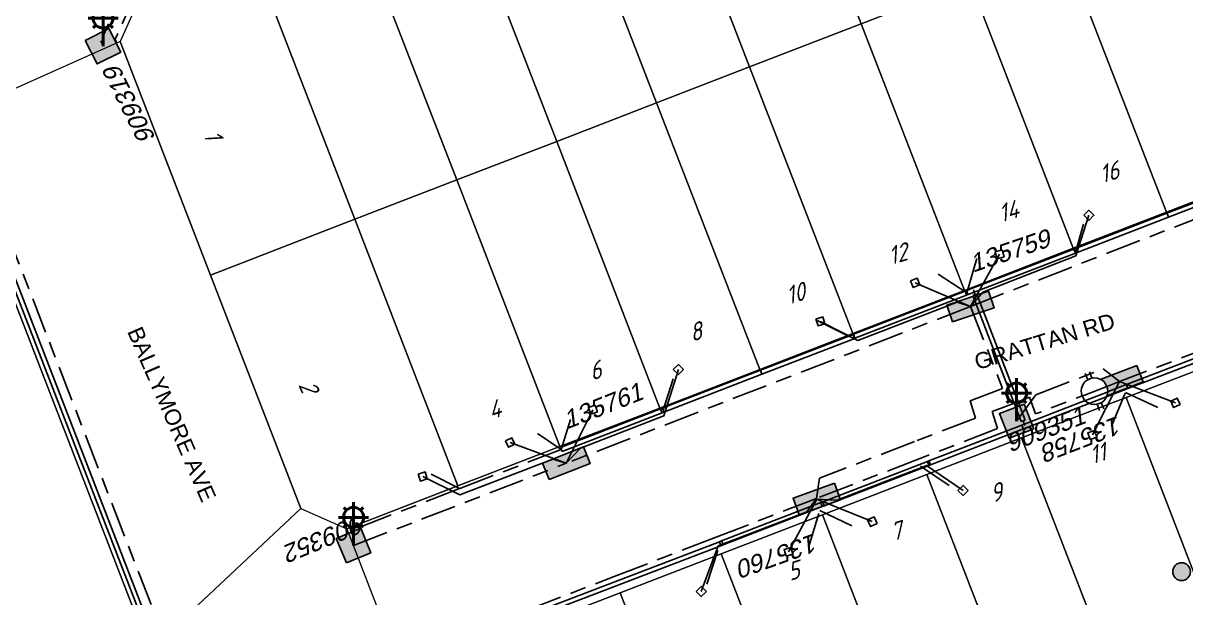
# Model space of a CAD drawing. Header units: metres. Extents: x 310412 to 311596, y 6269899 to 6270937.
# Drawn here: x 310545.1 to 310675.7, y 6270187.9 to 6270252.4 of the extents above; entities that cross this region are included whole.
import ezdxf
from ezdxf.enums import TextEntityAlignment as Align

# ---------------------------------------------------------------- set-up
doc = ezdxf.new("R2010")
doc.units = ezdxf.units.M
doc.linetypes.add('Cable Exist UG', pattern=[8.2, 4, -1.2, 1.8, -1.2])
doc.layers.get('0').update_dxf_attribs({"color": 6})
doc.layers.add('Cadastre Land Parcels_SP_EXT', color=9, linetype='Continuous', lineweight=5)
doc.layers.add('Cadastre Roads_SP_EXT', color=9, linetype='Continuous', lineweight=5)
for name, color, linetype in [('Duct_SP_EXT', 7, 'Continuous'), ('Equip_LV_EXT', 7, 'Continuous'), ('Equip_SP_SL_EXT', 7, 'Continuous'), ('Mains_LV_EXT', 7, 'Continuous'), ('Notes_HV_MISC', 7, 'Continuous'), ('Notes_LV_MISC', 7, 'Continuous'), ('Services_SP_EXT', 7, 'Continuous'), ('SupportsOH_SP_TR_HV_LV_SL_EXT', 7, 'Continuous'), ('SupportsUG_SP_LV_EXT', 7, 'Continuous'), ('SupportsUG_SP_LV_SL_EXT', 7, 'Continuous'), ('Trench_SP_EXT', 7, 'Continuous')]:
    doc.layers.add(name, color=color, linetype=linetype)
doc.styles.add('ARIAL', font='arial.ttf', dxfattribs={"height": 2})
doc.styles.add('COLUMN_LABEL', font='arial.ttf')
doc.styles.add('iecARIAL', font='arial.ttf', dxfattribs={"height": 2})
doc.styles.add('ISOCP ITALIC', font='isocp.shx', dxfattribs={"oblique": 20})
doc.styles.add('POLE_LABEL', font='arial.ttf')
doc.styles.get("Standard").update_dxf_attribs({"font": 'arial.ttf'})

# ---------------------------------------------------------------- blocks, each defined once
blk = doc.blocks.new('COLUMN_EXT')
blk.add_hatch(color=256).paths.add_polyline_path([(-1.49, 1.48), (-1.49, -1.49), (1.48, -1.49), (1.48, 1.48)])
blk.add_lwpolyline([(-1.49, -1.49), (1.48, -1.49), (1.48, 1.48), (-1.49, 1.48)], close=True)
at = {"style": 'COLUMN_LABEL', "oblique": 15, "flags": 8}
blk.add_attdef('ASSET_NUM', text='', height=2, rotation=180, dxfattribs=at).set_placement((2, 2), align=Align.MIDDLE_LEFT)
at = {"flags": 9}
for tag, style, p in [('STRUCTURE_PLANT_NUMBER', 'POLE_LABEL', (1.81, 0.03)), ('STREET_CODE', 'COLUMN_LABEL', (1.81, -0.2))]:
    blk.add_attdef(tag, text='', height=0.2, dxfattribs=dict(at, style=style)).set_placement(p, align=Align.MIDDLE_LEFT)
for tag, p in [('COLUMN_TYPE', (1.81, -0.4)), ('OWNED_BY', (1.81, -0.6)), ('STATE', (1.81, -0.8)), ('USAGE', (1.81, -1)), ('LEGEND', (1.81, -1.2)), ('LOCATION', (1.81, -1.4)), ('STREETNAME', (1.81, -1.6)), ('SUBURB', (1.81, -1.8)), ('NOTES', (1.81, -2))]:
    blk.add_attdef(tag, text='', height=0.2, dxfattribs=at).set_placement(p, align=Align.MIDDLE_LEFT)
at = {"flags": 1}
blk.add_attdef('Z', (1.81, -2.35), '', height=0.2, dxfattribs=at)
blk = doc.blocks.new('PILLAR_EXT')
blk.add_hatch(color=256).paths.add_polyline_path([(-2.475, 0.99), (-2.475, -0.99), (2.475, -0.99), (2.475, 0.99)])
blk.add_lwpolyline([(-2.475, -0.99), (2.475, -0.99), (2.475, 0.99), (-2.475, 0.99)], close=True)
at = {"style": 'ARIAL', "oblique": 15, "flags": 8}
blk.add_attdef('ASSET_NUM', (1.5, 3.5), '', height=2, dxfattribs=at)
for tag, p, flags in [('OWNED_BY', (0, -0.2), 9), ('STATE', (0, -0.4), 9), ('SUPPORT_TYPE', (0, -0.6), 9), ('USAGE', (0, -0.8), 9), ('LEGEND', (0, -1), 9), ('LOCATION', (0, -1.2), 9), ('NOTES', (0, -1.4), 9), ('STREETNAME', (0, -1.8), 9), ('SUBURB', (0, -2), 1), ('PARENT', (0, -1.6), 9)]:
    blk.add_attdef(tag, p, '', height=0.2, dxfattribs=dict(flags=flags))
blk = doc.blocks.new('SL_LANTERN_EXT')
at = {"lineweight": 40}
for p, q in [((-1.46, 5.68), (-1.06, 5.28)), ((0, 1.97), (0, 6.47)), ((1.46, 5.68), (1.06, 5.28)), ((-2.25, 4.22), (2.25, 4.22)), ((-1.46, 2.76), (-1.06, 3.16)), ((0, 0), (0, 2.72)), ((1.46, 2.76), (1.06, 3.16))]:
    blk.add_line(p, q, dxfattribs=at)
blk.add_circle((0, 4.22), 1.5, dxfattribs=at)
at = {"style": 'iecARIAL', "flags": 9}
blk.add_attdef('ASSET_NUM', (1.5, 1.5), '', height=2.5, dxfattribs=at)
for tag, p, height, flags in [('OPERATING_VOLTAGE', (0.98, -1.65), 0.2, 9), ('ORIENTATION', (0.98, -1.85), 0.2, 9), ('CONSTRUCTED_VOLTAGE', (0.98, -0.65), 0.2, 9), ('CONTROL_TYPE', (0.98, -0.85), 0.2, 9), ('LANTERN_PURPOSE', (0.98, -1.05), 0.2, 9), ('LANTERN_TYPE', (0.98, -1.25), 0.2, 9), ('NO_PHASES', (0.98, -1.45), 0.2, 9), ('LNUMBER', (2.18, -3.25), 2.5, 8), ('OWNED_BY', (0.98, -2.05), 0.2, 9), ('STATE', (0.98, -2.25), 0.2, 9), ('USAGE', (0.98, -2.45), 0.2, 9), ('CEXIST', (0.98, -2.65), 0.2, 9), ('CNEW', (0.98, -2.85), 0.2, 9), ('CNUMBER', (0.98, -3.05), 0.2, 9), ('CREMOVE', (0.98, -3.25), 0.2, 9), ('CREPLACE', (0.98, -3.45), 0.2, 9), ('LKINGHEIGHT', (0.98, -3.65), 0.2, 9), ('LBRACKET', (0.98, -3.85), 0.2, 9), ('LBRACKETVOCAB', (0.98, -4.05), 0.2, 9), ('LCATEGORY', (0.98, -4.25), 0.2, 9), ('LCHARGE1', (0.98, -4.45), 0.2, 9), ('LCHARGE1PERCENT', (0.98, -4.65), 0.2, 9), ('LCHARGE2', (0.98, -4.85), 0.2, 9), ('LCHARGE2PERCENT', (0.98, -5.05), 0.2, 9), ('LCHARGE3', (0.98, -5.25), 0.2, 9), ('LCHARGE3PERCENT', (0.98, -5.45), 0.2, 9), ('LEXIST', (0.98, -5.65), 0.2, 9), ('LLAMP', (0.98, -5.85), 0.2, 9), ('LLAMPVOCAB', (0.98, -6.05), 0.2, 9), ('LMAST', (0.98, -6.25), 0.2, 9), ('LMASTVOCAB', (0.98, -6.45), 0.2, 9), ('LNEW', (0.98, -6.65), 0.2, 9), ('LANTNUMBER', (0.98, -6.85), 0.2, 9), ('LOUTREACH', (0.98, -7.25), 0.2, 9), ('LOUTREACHVOCAB', (0.98, -7.45), 0.2, 9), ('LRATECODE', (0.98, -7.65), 0.2, 9), ('LREMOVE', (0.98, -7.85), 0.2, 9), ('LREPLACE', (0.98, -8.05), 0.2, 9), ('LTYPE', (0.98, -8.25), 0.2, 9), ('LTYPEVOCAB', (0.98, -8.45), 0.2, 9), ('LEGEND', (0.98, -8.65), 0.2, 9), ('LOCATION', (0.98, -8.85), 0.2, 9), ('STREETNAME', (0.98, -9.25), 0.2, 9), ('SUBURB', (0.98, -9.45), 0.2, 1), ('NOTES', (0.98, -9.05), 0.2, 9)]:
    blk.add_attdef(tag, p, '', height=height, dxfattribs=dict(flags=flags))
blk = doc.blocks.new('CCP_EXT')
at = {"flags": 9}
for tag, p in [('LEGEND', (0, -1.4)), ('STATE', (0, -1.8)), ('LIFE_SUPPORT', (0, -1.6)), ('NOTES', (0, -2))]:
    blk.add_attdef(tag, text='', height=0.2, dxfattribs=at).set_placement(p, align=Align.MIDDLE_LEFT)
blk.add_wipeout([(0, 0.57), (0.57, 0), (0, -0.57), (-0.57, 0)])
blk.add_lwpolyline([(-0.57, 0), (0, 0.57), (0.57, 0), (0, -0.57), (-0.57, 0)])
at = {"flags": 1}
blk.add_attdef('Z', (0, 0), '', height=0.2, dxfattribs=at)
at = {"flags": 9}
for tag, p in [('CCP_TYPE', (0, 0)), ('CONSTRUCTED_VOLTAGE', (0, -0.2)), ('OPERATING_VOLTAGE', (0, -0.6)), ('ORIENTATION', (0, -0.8)), ('OWNED_BY', (0, -1)), ('NO_PHASES', (0, -0.4)), ('USAGE', (0, -1.2))]:
    blk.add_attdef(tag, text='', height=0.2, dxfattribs=at).set_placement(p, align=Align.MIDDLE_LEFT)
blk = doc.blocks.new('POLE_EXT')
blk.add_hatch(color=256).paths.add_polyline_path([(-1, 0, 1), (1, 0, 1)])
blk.add_lwpolyline([(-1, 0, 1), (1, 0, 1)], format="xyb", close=True)
for tag, height, flags, p in [('pNumber', 2.5, 8, (-17.84, 2.07)), ('OWNED_BY', 0.2, 9, (1.35, -0.4)), ('SPECIAL_USE', 0.2, 9, (1.35, -0.8)), ('STATE', 0.2, 9, (1.35, -1)), ('cLV', 0.2, 9, (1.35, -1.4)), ('PARENT', 0.2, 9, (1.35, -0.6)), ('USAGE', 0.2, 9, (1.35, -1.2)), ('hDepth', 0.2, 9, (1.35, -1.6)), ('hDia', 0.2, 9, (1.35, -1.8)), ('cHV', 0.2, 9, (1.35, -2)), ('LBRACKET', 0.2, 9, (1.35, -2.2)), ('LExisting', 0.2, 9, (1.35, -2.4)), ('LANTNUMBER', 0.2, 9, (1.35, -2.6)), ('cLinedev', 0.2, 9, (1.35, -3.4)), ('pExisting', 0.2, 9, (1.35, -3.8)), ('LOther', 0.2, 9, (1.35, -2.8)), ('LRemove', 0.2, 9, (1.35, -3)), ('LEGEND', 0.2, 9, (1.35, -3.2)), ('LOCATION', 0.2, 9, (1.35, -3.6)), ('PFNUMBER', 0.2, 9, (1.35, -4)), ('pFooting', 0.2, 9, (1.35, -4.4)), ('pNew', 0.2, 9, (1.35, -4.6)), ('pRelocate', 0.2, 9, (1.35, -5)), ('pRemove', 0.2, 9, (1.35, -5.2)), ('NEWPFNUMBER', 0.2, 9, (1.35, -4.2)), ('pReplace', 0.2, 9, (1.35, -5.4)), ('pStay', 0.2, 9, (1.35, -5.6)), ('pType', 0.2, 9, (1.35, -5.8)), ('cspan', 0.2, 9, (1.35, -6)), ('STREETNAME', 0.2, 9, (1.35, -6.2)), ('SUBURB', 0.2, 9, (1.35, -6.4)), ('NOTES', 0.2, 9, (1.35, -6.6)), ('OPERATED_BY', 0.2, 9, (1.36, -7.01)), ('MAINTAINED_BY', 0.2, 9, (1.36, -6.81))]:
    blk.add_attdef(tag, text='', height=height, dxfattribs=dict(flags=flags)).set_placement(p, align=Align.MIDDLE_LEFT)
at = {"style": 'POLE_LABEL', "oblique": 15, "flags": 9}
blk.add_attdef('ASSET_NUM', text='', height=2, dxfattribs=at).set_placement((2, 2), align=Align.MIDDLE_LEFT)
at = {"style": 'POLE_LABEL', "flags": 9}
for tag, p in [('STRUCTURE_PLANT_NUMBER', (1.35, 0.03)), ('STREET_CODE', (1.35, -0.2))]:
    blk.add_attdef(tag, text='', height=0.2, dxfattribs=at).set_placement(p, align=Align.MIDDLE_LEFT)
at = {"flags": 1}
blk.add_attdef('Z', (1.35, -7.33), '', height=0.2, dxfattribs=at)
blk = doc.blocks.new('LV_UG_LINKS_OPEN_EXT')
for p, q in [((-0.25, 1.47), (-0.25, 2.22)), ((0.25, 1.47), (0.25, 2.22)), ((-0.25, -1.47), (-0.25, -2.22)), ((0.25, -1.47), (0.25, -2.22))]:
    blk.add_line(p, q)
at = {"flags": 9}
for tag, p in [('ACTUAL_STATUS', (0, 0)), ('CONSTRUCTED_VOLTAGE', (0, -0.2)), ('OPERATING_VOLTAGE', (0, -0.6)), ('ORIENTATION', (0, -0.8)), ('STATE', (0, -1)), ('SWITCH_TYPE', (0, -1.2)), ('NO_PHASES', (0, -0.4)), ('USAGE', (0, -1.4)), ('NOTES', (0, -1.6))]:
    blk.add_attdef(tag, text='', height=0.2, dxfattribs=at).set_placement(p, align=Align.MIDDLE_LEFT)
at = {"flags": 1}
blk.add_attdef('Z', (0, 0), '', height=0.2, dxfattribs=at)
blk.add_wipeout([(-0.25, 1.47), (-0.43, 1.43), (-0.61, 1.36), (-0.77, 1.28), (-0.93, 1.17), (-1.07, 1.05), (-1.19, 0.9), (-1.29, 0.75), (-1.38, 0.58), (-1.44, 0.4), (-1.48, 0.22), (-1.49, 0.03), (-1.49, -0.16), (-1.45, -0.34), (-1.4, -0.52), (-1.32, -0.69), (-1.23, -0.85), (-1.11, -1), (-0.98, -1.13), (-0.83, -1.24), (-0.66, -1.34), (-0.49, -1.41), (-0.31, -1.46), (-0.13, -1.49), (0.06, -1.49), (0.25, -1.47), (0.43, -1.43), (0.61, -1.36), (0.77, -1.28), (0.93, -1.17), (1.07, -1.05), (1.19, -0.9), (1.29, -0.75), (1.38, -0.58), (1.44, -0.4), (1.48, -0.22), (1.49, -0.03), (1.49, 0.16), (1.45, 0.34), (1.4, 0.52), (1.32, 0.69), (1.23, 0.85), (1.11, 1), (0.98, 1.13), (0.83, 1.24), (0.66, 1.34), (0.49, 1.41), (0.31, 1.46), (0.13, 1.49), (-0.06, 1.49)])
blk.add_lwpolyline([(0, -1.49, 1), (0, 1.49, 1)], format="xyb", close=True)

msp = doc.modelspace()

# ---------------------------------------------------------------- linework, layer by layer
at = {"layer": 'Cadastre Land Parcels_SP_EXT', "linetype": 'Continuous'}
for points in [[(310651.47, 6270257.12), (310639.89, 6270287.08), (310627.66, 6270282.35), (310639.24, 6270252.39), (310651.47, 6270257.12)], [(310639.24, 6270252.39), (310627.66, 6270282.35), (310615.12, 6270277.5), (310626.7, 6270247.54), (310639.24, 6270252.39)], [(310626.7, 6270247.54), (310615.12, 6270277.5), (310604.67, 6270273.47), (310616.26, 6270243.51), (310626.7, 6270247.54)], [(310616.26, 6270243.51), (310604.67, 6270273.47), (310593.46, 6270269.13), (310605.04, 6270239.17), (310616.26, 6270243.51)], [(310605.04, 6270239.17), (310593.46, 6270269.13), (310582.23, 6270264.79), (310593.81, 6270234.83), (310605.04, 6270239.17)], [(310593.81, 6270234.83), (310582.23, 6270264.79), (310570.79, 6270260.37), (310582.37, 6270230.41), (310593.81, 6270234.83)], [(310684.94, 6270235.62), (310673.36, 6270265.58), (310661.92, 6270261.16), (310673.5, 6270231.2), (310684.94, 6270235.62)], [(310673.5, 6270231.2), (310661.92, 6270261.16), (310651.47, 6270257.12), (310663.05, 6270227.16), (310673.5, 6270231.2)], [(310582.37, 6270230.41), (310570.79, 6270260.37), (310558.3, 6270255.54), (310556.01, 6270250.38), (310566.16, 6270224.14), (310582.37, 6270230.41)], [(310663.05, 6270227.16), (310651.47, 6270257.12), (310639.24, 6270252.39), (310650.82, 6270222.43), (310663.05, 6270227.16)], [(310650.82, 6270222.43), (310639.24, 6270252.39), (310626.7, 6270247.54), (310638.29, 6270217.59), (310650.82, 6270222.43)], [(310638.29, 6270217.59), (310626.7, 6270247.54), (310616.26, 6270243.51), (310627.84, 6270213.55), (310638.29, 6270217.59)], [(310627.84, 6270213.55), (310616.26, 6270243.51), (310605.04, 6270239.17), (310616.62, 6270209.21), (310627.84, 6270213.55)], [(310616.62, 6270209.21), (310605.04, 6270239.17), (310593.81, 6270234.83), (310605.39, 6270204.87), (310616.62, 6270209.21)], [(310605.39, 6270204.87), (310593.81, 6270234.83), (310582.37, 6270230.41), (310593.95, 6270200.45), (310605.39, 6270204.87)], [(310593.95, 6270200.45), (310582.37, 6270230.41), (310566.16, 6270224.14), (310576.3, 6270197.92), (310581.48, 6270195.63), (310593.95, 6270200.45)], [(310559.32, 6270181.96), (310541.34, 6270228.42), (310478.36, 6270204.09), (310496.34, 6270157.61), (310559.32, 6270181.96)], [(310692.16, 6270184.9), (310680.58, 6270214.86), (310668.98, 6270210.38), (310680.56, 6270180.42), (310692.16, 6270184.9)], [(310680.56, 6270180.42), (310668.98, 6270210.38), (310657.24, 6270205.84), (310668.82, 6270175.88), (310680.56, 6270180.42)], [(310668.82, 6270175.88), (310657.24, 6270205.84), (310646.62, 6270201.74), (310658.2, 6270171.78), (310668.82, 6270175.88)], [(310658.2, 6270171.78), (310646.62, 6270201.74), (310634.89, 6270197.2), (310646.47, 6270167.24), (310658.2, 6270171.78)], [(310646.47, 6270167.24), (310634.89, 6270197.2), (310623.52, 6270192.81), (310635.11, 6270162.85), (310646.47, 6270167.24)], [(310635.11, 6270162.85), (310623.52, 6270192.81), (310612.18, 6270188.43), (310618.88, 6270171.11), (310623.76, 6270158.47), (310635.11, 6270162.85)], [(310618.88, 6270171.11), (310612.18, 6270188.43), (310587.89, 6270179.04), (310585.6, 6270173.87), (310590.86, 6270160.28), (310618.88, 6270171.11)]]:
    msp.add_lwpolyline(points, close=True, dxfattribs=at)
at = {"layer": 'Cadastre Roads_SP_EXT', "linetype": 'Continuous'}
msp.add_lwpolyline([(310576.3, 6270197.92), (310566.16, 6270224.14), (310556.01, 6270250.38), (310536.25, 6270241.57), (310541.34, 6270228.42), (310559.32, 6270181.96), (310576.3, 6270197.92)], close=True, dxfattribs=at)
at = {"layer": 'Duct_SP_EXT'}
for p, q in [((310673.57, 6270231.09), (310685.01, 6270235.51)), ((310673.75, 6270230.65), (310685.18, 6270235.06)), ((310673.57, 6270231.09), (310673.66, 6270230.87)), ((310673.75, 6270230.65), (310673.66, 6270230.87)), ((310559.68, 6270182.43), (310541.75, 6270228.76)), ((310560.12, 6270182.6), (310542.2, 6270228.93)), ((310663.11, 6270227.05), (310663.12, 6270227.06)), ((310663.11, 6270227.05), (310663.19, 6270226.83)), ((310663.11, 6270227.05), (310663.19, 6270226.83)), ((310663.12, 6270227.06), (310663.21, 6270226.84)), ((310663.28, 6270226.6), (310663.19, 6270226.83)), ((310663.28, 6270226.6), (310663.19, 6270226.83)), ((310663.3, 6270226.61), (310663.21, 6270226.84)), ((310663.28, 6270226.6), (310663.3, 6270226.61)), ((310650.9, 6270222.34), (310651.06, 6270222.4)), ((310650.9, 6270222.34), (310650.98, 6270222.11)), ((310651.07, 6270221.89), (310650.98, 6270222.11)), ((310651.06, 6270222.4), (310651.15, 6270222.18)), ((310651.06, 6270222.4), (310651.15, 6270222.18)), ((310651.07, 6270221.89), (310651.23, 6270221.95)), ((310651.23, 6270221.95), (310651.15, 6270222.18)), ((310651.23, 6270221.95), (310651.15, 6270222.18)), ((310651.78, 6270221.84), (310652.01, 6270221.92)), ((310657.19, 6270207.68), (310651.78, 6270221.84)), ((310652.23, 6270222.01), (310652.01, 6270221.92)), ((310657.64, 6270207.86), (310652.23, 6270222.01)), ((310627.91, 6270213.46), (310638.32, 6270217.48)), ((310638.32, 6270217.48), (310638.36, 6270217.49)), ((310638.32, 6270217.48), (310638.41, 6270217.26)), ((310638.32, 6270217.48), (310638.41, 6270217.26)), ((310638.36, 6270217.49), (310638.45, 6270217.27)), ((310628.08, 6270213.01), (310638.5, 6270217.03)), ((310638.5, 6270217.03), (310638.41, 6270217.26)), ((310638.5, 6270217.03), (310638.41, 6270217.26)), ((310638.53, 6270217.04), (310638.45, 6270217.27)), ((310638.5, 6270217.03), (310638.53, 6270217.04)), ((310669.01, 6270211.84), (310680.6, 6270216.32)), ((310669.19, 6270211.39), (310680.78, 6270215.87)), ((310627.91, 6270213.46), (310628, 6270213.23)), ((310628.08, 6270213.01), (310628, 6270213.23)), ((310669, 6270211.84), (310669.01, 6270211.84)), ((310669, 6270211.84), (310669.09, 6270211.61)), ((310669.01, 6270211.84), (310669.1, 6270211.62)), ((310669.01, 6270211.84), (310669.1, 6270211.62)), ((310669.17, 6270211.39), (310669.09, 6270211.61)), ((310669.19, 6270211.39), (310669.1, 6270211.62)), ((310669.19, 6270211.39), (310669.1, 6270211.62)), ((310669.17, 6270211.39), (310669.19, 6270211.39)), ((310616.7, 6270209.13), (310616.89, 6270209.2)), ((310616.7, 6270209.13), (310616.78, 6270208.9)), ((310616.87, 6270208.68), (310616.78, 6270208.9)), ((310616.87, 6270208.68), (310617.07, 6270208.75)), ((310616.89, 6270209.2), (310616.98, 6270208.98)), ((310616.89, 6270209.2), (310616.98, 6270208.98)), ((310617.07, 6270208.75), (310616.98, 6270208.98)), ((310617.07, 6270208.75), (310616.98, 6270208.98)), ((310646.84, 6270203.28), (310657.26, 6270207.3)), ((310657.19, 6270207.68), (310657.41, 6270207.77)), ((310657.25, 6270207.3), (310657.34, 6270207.08)), ((310657.25, 6270207.3), (310657.26, 6270207.3)), ((310657.26, 6270207.3), (310657.35, 6270207.08)), ((310657.26, 6270207.3), (310657.35, 6270207.08)), ((310657.43, 6270206.85), (310657.34, 6270207.08)), ((310657.44, 6270206.86), (310657.35, 6270207.08)), ((310657.44, 6270206.86), (310657.35, 6270207.08)), ((310657.64, 6270207.86), (310657.41, 6270207.77)), ((310647.02, 6270202.83), (310657.44, 6270206.86)), ((310657.43, 6270206.85), (310657.44, 6270206.86)), ((310605.47, 6270204.79), (310605.55, 6270204.56)), ((310605.64, 6270204.34), (310605.55, 6270204.56)), ((310634.92, 6270198.67), (310646.66, 6270203.21)), ((310646.66, 6270203.21), (310646.84, 6270203.28)), ((310646.66, 6270203.21), (310646.75, 6270202.98)), ((310646.84, 6270203.28), (310646.93, 6270203.05)), ((310646.84, 6270203.28), (310646.93, 6270203.05)), ((310635.1, 6270198.23), (310646.83, 6270202.76)), ((310646.83, 6270202.76), (310646.75, 6270202.98)), ((310646.83, 6270202.76), (310647.02, 6270202.83)), ((310647.02, 6270202.83), (310646.93, 6270203.05)), ((310647.02, 6270202.83), (310646.93, 6270203.05)), ((310634.69, 6270198.58), (310634.92, 6270198.67)), ((310634.69, 6270198.58), (310634.78, 6270198.36)), ((310634.69, 6270198.58), (310634.78, 6270198.36)), ((310634.86, 6270198.14), (310634.78, 6270198.36)), ((310634.86, 6270198.14), (310634.78, 6270198.36)), ((310634.86, 6270198.14), (310635.1, 6270198.23)), ((310634.92, 6270198.67), (310635.01, 6270198.45)), ((310635.1, 6270198.23), (310635.01, 6270198.45)), ((310623.31, 6270194.19), (310623.56, 6270194.28)), ((310623.31, 6270194.19), (310623.4, 6270193.96)), ((310623.31, 6270194.19), (310623.4, 6270193.96)), ((310623.56, 6270194.28), (310623.65, 6270194.06)), ((310623.74, 6270193.84), (310623.65, 6270194.06)), ((310623.48, 6270193.74), (310623.4, 6270193.96)), ((310623.48, 6270193.74), (310623.4, 6270193.96)), ((310623.48, 6270193.74), (310623.74, 6270193.84))]:
    msp.add_line(p, q, dxfattribs=at)
at = {"layer": 'Notes_LV_MISC', "linetype": 'Cable Exist UG'}
msp.add_lwpolyline([(310581.64, 6270266.74), (310569.31, 6270261.97), (310569.31, 6270261.97), (310556.82, 6270257.15), (310553.87, 6270250.46), (310554.1, 6270249.86)], dxfattribs=at)
at = {"layer": 'Trench_SP_EXT', "linetype": 'Cable Exist UG'}
for points in [[(310570.45, 6270260.91), (310557.87, 6270256.05), (310555.48, 6270250.65), (310555.64, 6270250.18)], [(310647.88, 6270224.23), (310651.1, 6270222.16), (310652.26, 6270226.16)], [(310651.83, 6270222.49), (310652, 6270222.03)], [(310602.9, 6270206.33), (310605.55, 6270204.56), (310606.58, 6270207.91)], [(310657.41, 6270207.77), (310657.61, 6270207.24)], [(310645.9, 6270202.66), (310649.12, 6270200.49)]]:
    msp.add_lwpolyline(points, dxfattribs=at)

# ---------------------------------------------------------------- block references
at = {"layer": 'Equip_SP_SL_EXT', "xscale": 0.75, "yscale": 0.75, "zscale": 0.75}
for p in [(310554.1, 6270249.86), (310656.68, 6270207.72), (310582.23, 6270193.76)]:
    msp.add_blockref('SL_LANTERN_EXT', p, dxfattribs=at)
at = {"layer": 'Notes_HV_MISC'}
msp.add_blockref('POLE_EXT', (310675.21, 6270190.82), dxfattribs=at)
at = {"layer": 'SupportsOH_SP_TR_HV_LV_SL_EXT'}
msp.add_blockref('POLE_EXT', (310675.21, 6270190.82), dxfattribs=at)
at = {"layer": 'SupportsUG_SP_LV_EXT'}
ref = msp.add_blockref('PILLAR_EXT', (310651.5, 6270220.61), dxfattribs=dict(at, rotation=18.80761691385618))
ref.add_attrib('ASSET_NUM', '135759', (310651.79, 6270224.41), dxfattribs={"layer": '0', "height": 2, "rotation": 18.8076, "style": 'ARIAL', "oblique": 15})
ref = msp.add_blockref('PILLAR_EXT', (310668.23, 6270212.18), dxfattribs=dict(at, rotation=201.1205066761398))
ref.add_attrib('ASSET_NUM', '135758', (310668.09, 6270208.38), dxfattribs={"layer": '0', "height": 2, "rotation": 201.1205, "style": 'ARIAL', "oblique": 15})
ref = msp.add_blockref('PILLAR_EXT', (310606.12, 6270203), dxfattribs=dict(at, rotation=21.58643118774583))
ref.add_attrib('ASSET_NUM', '135761', (310606.23, 6270206.81), dxfattribs={"layer": '0', "height": 2, "rotation": 21.5864, "style": 'ARIAL', "oblique": 15})
ref = msp.add_blockref('PILLAR_EXT', (310634.25, 6270198.98), dxfattribs=dict(at, rotation=199.8272525946317))
ref.add_attrib('ASSET_NUM', '135760', (310634.03, 6270195.18), dxfattribs={"layer": '0', "height": 2, "rotation": 199.8273, "style": 'ARIAL', "oblique": 15})
at = {"layer": 'SupportsUG_SP_LV_SL_EXT'}
ref = msp.add_blockref('COLUMN_EXT', (310554.1, 6270249.86), dxfattribs=dict(at, rotation=296.7615740451844))
ref.add_attrib('ASSET_NUM', '909319', dxfattribs={"layer": '0', "height": 2, "rotation": 116.7616, "style": 'COLUMN_LABEL', "oblique": 15}).set_placement((310559.16, 6270239.03), align=Align.MIDDLE_LEFT)
ref = msp.add_blockref('COLUMN_EXT', (310656.68, 6270207.72), dxfattribs=dict(at, rotation=201.120539848569))
ref.add_attrib('ASSET_NUM', '909351', dxfattribs={"layer": '0', "height": 2, "rotation": 21.1205, "style": 'COLUMN_LABEL', "oblique": 15}).set_placement((310655.53, 6270205.13), align=Align.MIDDLE_LEFT)
ref = msp.add_blockref('COLUMN_EXT', (310582.23, 6270193.76), dxfattribs=dict(at, rotation=22.45234473530884))
ref.add_attrib('ASSET_NUM', '909352', dxfattribs={"layer": '0', "height": 2, "rotation": 202.4523, "style": 'COLUMN_LABEL', "oblique": 15}).set_placement((310583.32, 6270196.37), align=Align.MIDDLE_LEFT)

# ---------------------------------------------------------------- texts
at = {"layer": 'Cadastre Land Parcels_SP_EXT', "style": 'ISOCP ITALIC', "oblique": 20}
for s, rotation, p in [('1', 293.5429, (310565.32, 6270239.96)), ('16', 16.9223, (310666.25, 6270234.42)), ('14', 16.9217, (310654.91, 6270230.03)), ('12', 16.92, (310642.53, 6270225.25)), ('10', 16.9182, (310631.04, 6270220.8)), ('8', 16.921, (310620.21, 6270216.62)), ('6', 16.9183, (310608.98, 6270212.28)), ('2', 293.5448, (310575.99, 6270211.84)), ('4', 16.9219, (310597.65, 6270207.9)), ('11', 16.9214, (310665.13, 6270202.87)), ('9', 16.9179, (310653.96, 6270198.55)), ('7', 16.9225, (310642.78, 6270194.23)), ('5', 16.9181, (310631.23, 6270189.77))]:
    msp.add_text(s, height=2, rotation=rotation, dxfattribs=at).set_placement(p)
at = {"layer": 'Cadastre Roads_SP_EXT'}
for s, rotation, p in [('GRATTAN RD', 16.9201, (310652.27, 6270213.46)), ('BALLYMORE AVE', 293.5532, (310556.78, 6270217.82))]:
    msp.add_text(s, height=1.8, rotation=rotation, dxfattribs=at).set_placement(p)

# ---------------------------------------------------------------- next in the draw order: block references
at = {"layer": 'Services_SP_EXT'}
for p in [(310664.79, 6270230.86), (310618.7, 6270213.53), (310650.67, 6270199.95), (310621.28, 6270188.59)]:
    msp.add_blockref('CCP_EXT', p, dxfattribs=at)
for p, rotation in [((310654.78, 6270226.48), 240.8076169188833), ((310645.31, 6270223.26), 336.8076169472963), ((310634.65, 6270218.94), 332.8519979695797), ((310609.11, 6270209.02), 243.5864312853601), ((310674.52, 6270209.79), 159.1205066588742), ((310599.81, 6270205.34), 339.5864312539642), ((310665.19, 6270206.18), 63.1205069184619), ((310590, 6270201.51), 333.5634975457191), ((310640.48, 6270196.44), 157.827252940104), ((310631.07, 6270193.05), 61.82725267455874)]:
    msp.add_blockref('CCP_EXT', p, dxfattribs=dict(at, rotation=rotation))

# ---------------------------------------------------------------- next in the draw order: linework, layer by layer
at = {"layer": 'Cadastre Roads_SP_EXT', "linetype": 'Continuous'}
msp.add_lwpolyline([(310684.94, 6270235.62), (310673.5, 6270231.2), (310663.05, 6270227.16), (310650.82, 6270222.43), (310638.29, 6270217.59), (310627.84, 6270213.55), (310616.62, 6270209.21), (310605.39, 6270204.87), (310593.95, 6270200.45), (310581.48, 6270195.63), (310587.89, 6270179.04), (310612.18, 6270188.43), (310612.18, 6270188.43), (310623.52, 6270192.81), (310634.89, 6270197.2), (310646.62, 6270201.74), (310657.24, 6270205.84), (310668.98, 6270210.38), (310680.58, 6270214.86)], dxfattribs=at)
at = {"layer": 'Duct_SP_EXT'}
for p, q in [((310663.12, 6270227.06), (310673.57, 6270231.09)), ((310663.3, 6270226.61), (310673.75, 6270230.65)), ((310651.06, 6270222.4), (310663.11, 6270227.05)), ((310651.23, 6270221.95), (310663.28, 6270226.6)), ((310638.36, 6270217.49), (310650.9, 6270222.34)), ((310638.53, 6270217.04), (310651.07, 6270221.89)), ((310616.89, 6270209.2), (310627.91, 6270213.46)), ((310617.07, 6270208.75), (310628.08, 6270213.01)), ((310605.47, 6270204.79), (310616.7, 6270209.13)), ((310605.64, 6270204.34), (310616.87, 6270208.68)), ((310623.56, 6270194.28), (310634.69, 6270198.58)), ((310623.74, 6270193.84), (310634.86, 6270198.14)), ((310587.37, 6270180.45), (310623.31, 6270194.19)), ((310587.55, 6270180), (310623.48, 6270193.74))]:
    msp.add_line(p, q, dxfattribs=at)
at = {"layer": 'Mains_LV_EXT', "linetype": 'Cable Exist UG'}
for points in [[(310536.18, 6270247.38), (310540.72, 6270235.65), (310540.72, 6270235.65), (310543.24, 6270229.11), (310560.28, 6270185.1), (310562.21, 6270185.64), (310562.21, 6270185.64), (310563.1, 6270183.35), (310568.54, 6270169.28), (310573.97, 6270155.22), (310575.96, 6270150.09), (310577.94, 6270144.96), (310580.22, 6270143.97), (310580.22, 6270143.97), (310591.52, 6270147.83), (310592.85, 6270144.46), (310592.85, 6270144.46), (310597.25, 6270132.74), (310602.82, 6270118.36), (310611.02, 6270114.73), (310633.6, 6270123.47), (310631.06, 6270129.81), (310630.94, 6270131.69)], [(310651.5, 6270220.61), (310696.75, 6270238.24)], [(310651.5, 6270220.61), (310606.12, 6270203)], [(310651.5, 6270220.61), (310655.11, 6270211.4), (310655.11, 6270211.4), (310651.47, 6270210), (310652.06, 6270208.08), (310645.21, 6270205.44), (310634.56, 6270201.32), (310634.2, 6270199.04)], [(310594.19, 6270146.57), (310593.77, 6270147.3), (310593.77, 6270147.3), (310589.05, 6270159.5), (310584.5, 6270171.25), (310582.65, 6270170.51), (310582.65, 6270170.51), (310581.31, 6270173.95), (310584.05, 6270175.2), (310584.05, 6270175.2), (310586.44, 6270180.59), (310611.49, 6270190.27), (310622.83, 6270194.65), (310634.2, 6270199.04)]]:
    msp.add_lwpolyline(points, dxfattribs=at)
at = {"layer": 'Notes_LV_MISC', "linetype": 'Cable Exist UG'}
msp.add_lwpolyline([(310582.23, 6270193.76), (310606.12, 6270203)], dxfattribs=at)
at = {"layer": 'Services_SP_EXT'}
for points in [[(310651.5, 6270220.61), (310652.91, 6270222.23), (310652.91, 6270222.23), (310663.33, 6270226.3), (310664.79, 6270230.86)], [(310651.5, 6270220.61), (310654.78, 6270226.48)], [(310651.5, 6270220.61), (310645.31, 6270223.26)], [(310651.5, 6270220.61), (310650.02, 6270221.11), (310650.02, 6270221.11), (310638.86, 6270216.78), (310634.65, 6270218.94)], [(310606.12, 6270203), (310607.71, 6270204.69), (310607.71, 6270204.69), (310617.06, 6270208.32), (310618.7, 6270213.53)], [(310606.12, 6270203), (310609.11, 6270209.02)], [(310606.12, 6270203), (310599.81, 6270205.34)], [(310606.12, 6270203), (310604.59, 6270203.48), (310604.59, 6270203.48), (310594.15, 6270199.44), (310590, 6270201.51)], [(310634.25, 6270198.98), (310636.49, 6270198.85), (310636.49, 6270198.85), (310646.29, 6270202.64), (310646.57, 6270202.75), (310650.67, 6270199.95)], [(310634.2, 6270199.04), (310633.11, 6270197.54), (310633.11, 6270197.54), (310623.19, 6270193.72), (310621.28, 6270188.59)], [(310634.25, 6270198.98), (310631.07, 6270193.05)], [(310634.25, 6270198.98), (310640.48, 6270196.44)]]:
    msp.add_lwpolyline(points, dxfattribs=at)
at = {"layer": 'Trench_SP_EXT', "linetype": 'Cable Exist UG'}
for points in [[(310663.26, 6270226.56), (310664.21, 6270229.85)], [(310634.3, 6270219.05), (310638.03, 6270217.17)], [(310616.98, 6270208.98), (310618.12, 6270212.48)], [(310667.35, 6270207.17), (310668.9, 6270210.94), (310673.62, 6270208.76)], [(310605.55, 6270204.56), (310594.17, 6270200.17), (310594.13, 6270200.15), (310590.94, 6270201.77)], [(310594.17, 6270200.17), (310594.12, 6270200.15), (310581.66, 6270195.33)], [(310633.31, 6270193.53), (310634.57, 6270197.68), (310639.2, 6270195.51)], [(310621.91, 6270189.4), (310623.4, 6270193.96)]]:
    msp.add_lwpolyline(points, dxfattribs=at)

# ---------------------------------------------------------------- next in the draw order: block references
at = {"layer": 'Equip_LV_EXT', "rotation": 201.1205066761398}
msp.add_blockref('LV_UG_LINKS_OPEN_EXT', (310665.43, 6270211.1), dxfattribs=at)

# ---------------------------------------------------------------- next in the draw order: linework, layer by layer
at = {"layer": 'Duct_SP_EXT'}
for p, q in [((310657.26, 6270207.3), (310669, 6270211.84)), ((310657.44, 6270206.86), (310669.17, 6270211.39))]:
    msp.add_line(p, q, dxfattribs=at)
at = {"layer": 'Mains_LV_EXT', "linetype": 'Cable Exist UG'}
for points in [[(310701.93, 6270225.03), (310668.23, 6270212.18)], [(310668.23, 6270212.18), (310667.11, 6270211.75), (310667.11, 6270211.75), (310658.8, 6270208.54), (310658.15, 6270210.43), (310658.15, 6270210.43), (310655.83, 6270209.54), (310653.93, 6270208.8), (310654.52, 6270206.89), (310654.52, 6270206.89), (310645.93, 6270203.57), (310634.2, 6270199.04)]]:
    msp.add_lwpolyline(points, dxfattribs=at)
at = {"layer": 'Notes_LV_MISC', "linetype": 'Cable Exist UG'}
msp.add_lwpolyline([(310656.68, 6270207.72), (310658.84, 6270210.7), (310658.84, 6270210.7), (310666.39, 6270213.61), (310668.23, 6270212.18)], dxfattribs=at)
at = {"layer": 'Services_SP_EXT'}
for points in [[(310668.23, 6270212.18), (310665.19, 6270206.18)], [(310668.23, 6270212.18), (310674.52, 6270209.79)]]:
    msp.add_lwpolyline(points, dxfattribs=at)

doc.saveas('drawing.dxf')
